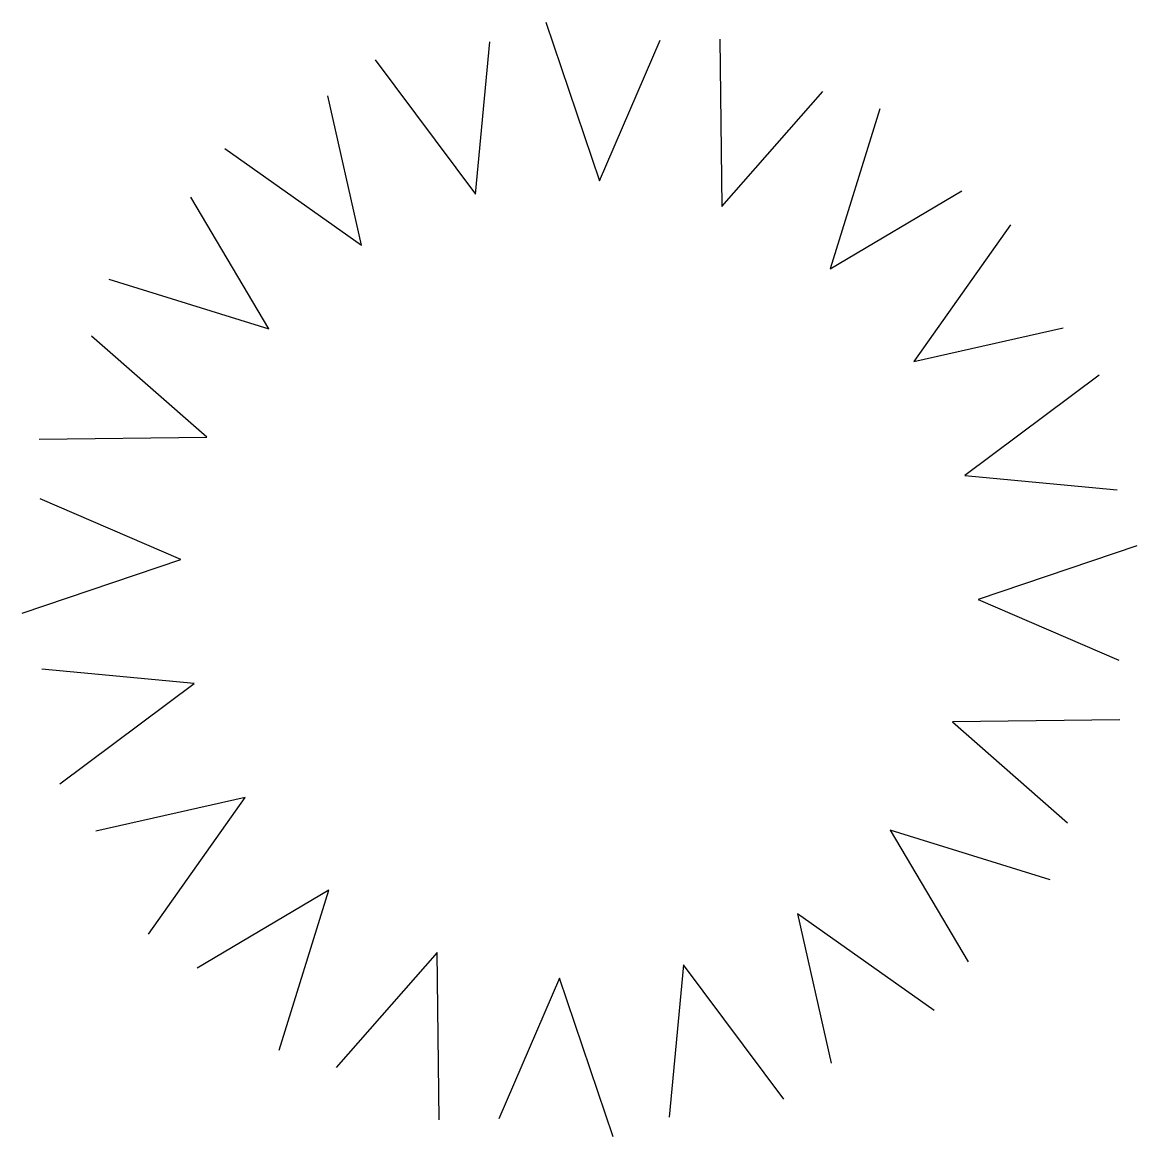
# Model space of a CAD drawing. Extents: x -1.27 to 1.23, y -1.21 to 1.29.
import ezdxf

# ---------------------------------------------------------------- set-up
doc = ezdxf.new("R2010")
doc.units = 0
doc.header["$LTSCALE"] = 100
doc.layers.add('P-ARVORE', color=7, linetype='CONTINUOUS')

msp = doc.modelspace()

# ---------------------------------------------------------------- linework, layer by layer
at = {"layer": 'P-ARVORE', "color": 0, "linetype": 'CONTINUOUS'}
for points in [[(-0.093, 1.2857), (0.0275, 0.9301), (0.1635, 1.2454)], [(-0.4752, 1.2013), (-0.2508, 0.9004), (-0.2188, 1.2422)], [(0.2966, 1.2479), (0.3013, 0.8725), (0.5281, 1.1303)], [(-0.8127, 1.0029), (-0.5062, 0.786), (-0.5815, 1.121)], [(0.6554, 1.0915), (0.5439, 0.7331), (0.8393, 0.9081)], [(-1.0723, 0.7099), (-0.7138, 0.5984), (-0.8889, 0.8937)], [(0.9484, 0.8319), (0.7316, 0.5255), (1.0665, 0.6007)], [(-1.2286, 0.3511), (-0.8532, 0.3558), (-1.111, 0.5826)], [(1.1468, 0.4945), (0.8459, 0.27), (1.1877, 0.2381)], [(-1.2664, -0.0385), (-0.9109, 0.0819), (-1.2261, 0.218)], [(1.2312, 0.1123), (0.8757, -0.0082), (1.1909, -0.1442)], [(-1.182, -0.4208), (-0.8811, -0.1963), (-1.2229, -0.1644)], [(1.1934, -0.2773), (0.818, -0.282), (1.0758, -0.5088)], [(-0.9836, -0.7582), (-0.7668, -0.4517), (-1.1018, -0.527)], [(1.037, -0.6362), (0.6786, -0.5247), (0.8537, -0.82)], [(-0.6907, -1.0178), (-0.5791, -0.6593), (-0.8745, -0.8344)], [(0.7774, -0.9291), (0.471, -0.7123), (0.5462, -1.0473)], [(-0.3318, -1.1741), (-0.3365, -0.7988), (-0.5633, -1.0565)], [(0.44, -1.1275), (0.2156, -0.8266), (0.1836, -1.1685)], [(0.0578, -1.212), (-0.0627, -0.8564), (-0.1987, -1.1717)]]:
    msp.add_lwpolyline(points, dxfattribs=at)

doc.saveas('drawing.dxf')
